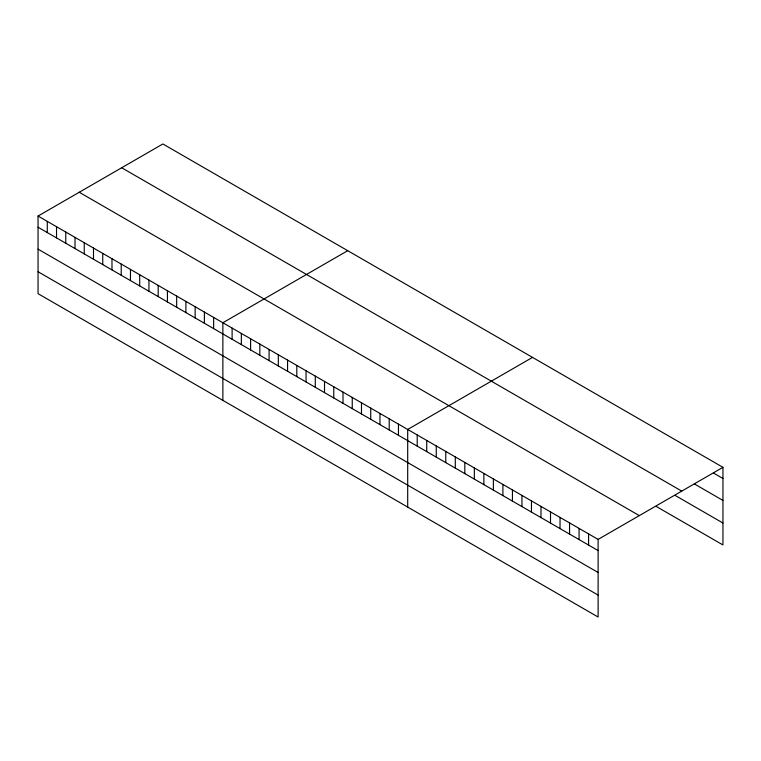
<?xml version="1.0" encoding="UTF-8"?>
<svg xmlns="http://www.w3.org/2000/svg" width="761" height="761" viewBox="0 0 761 761"><rect width="100%" height="100%" fill="white"/><g stroke="black" fill="none" stroke-linecap="round" stroke-linejoin="round"><path stroke-width="1.14" d="M38.05 216.048L598.117 539.397L598.117 617.028L38.05 293.67L38.05 216.048L162.883 143.972L722.95 467.33L722.95 544.952L656.305 506.474M347.71 250.683L222.868 322.75L222.868 400.381M532.529 357.385L407.696 429.461L407.696 507.083M598.117 539.397L722.95 467.33M713.428 473L722.95 478.498M694.384 483.939L722.95 500.434M121.693 167.762L681.751 491.111M675.34 495.535L722.95 523.026M79.249 192.267L639.307 515.616M38.05 227.225L598.117 550.574M38.05 249.151L598.117 572.5M38.05 271.744L598.117 595.092M588.595 533.899L588.595 545.076M579.073 528.4L579.073 539.578M569.551 522.912L569.551 534.079M560.029 517.413L560.029 528.581M550.507 511.915L550.507 523.092M540.985 506.417L540.985 517.594M531.463 500.919L531.463 512.096M521.951 495.421L521.951 506.598M512.429 489.922L512.429 501.099M502.907 484.424L502.907 495.601M493.385 478.935L493.385 490.103M483.863 473.437L483.863 484.605M474.341 467.939L474.341 479.116M464.819 462.441L464.819 473.618M455.297 456.942L455.297 468.12M445.775 451.444L445.775 462.621M436.253 445.946L436.253 457.123M426.731 440.457L426.731 451.625M417.218 434.959L417.218 446.127M398.45 424.124L398.45 435.302M389.213 418.788L389.213 429.965M379.967 413.451L379.967 424.628M370.731 408.115L370.731 419.292M361.485 402.778L361.485 413.955M352.248 397.451L352.248 408.619M343.002 392.115L343.002 403.282M333.765 386.778L333.765 397.955M324.519 381.442L324.519 392.619M315.282 376.105L315.282 387.282M306.046 370.769L306.046 381.946M296.8 365.432L296.8 376.609M287.563 360.096L287.563 371.273M278.317 354.769L278.317 365.936M269.08 349.432L269.08 360.6M259.834 344.096L259.834 355.273M250.597 338.759L250.597 349.936M241.351 333.423L241.351 344.6M232.115 328.086L232.115 339.263M213.632 317.423L213.632 328.59M204.386 312.086L204.386 323.254M195.149 306.75L195.149 317.917M185.903 301.413L185.903 312.59M176.666 296.077L176.666 307.254M167.43 290.74L167.43 301.917M158.183 285.404L158.183 296.581M148.947 280.067L148.947 291.244M139.701 274.74L139.701 285.908M130.464 269.404L130.464 280.571M121.218 264.067L121.218 275.235M111.981 258.73L111.981 269.908M102.735 253.394L102.735 264.571M93.498 248.057L93.498 259.235M84.252 242.721L84.252 253.898M75.016 237.384L75.016 248.562M65.769 232.057L65.769 243.225M56.533 226.721L56.533 237.889M47.287 221.384L47.287 232.562"/></g></svg>
